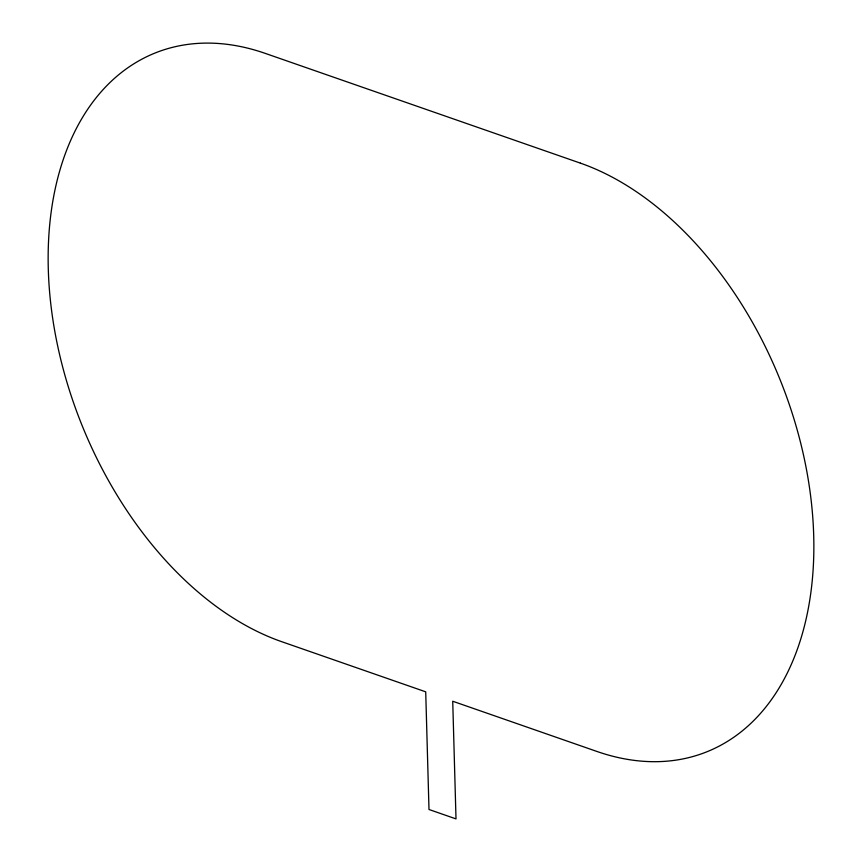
<?xml version="1.0" encoding="UTF-8"?>
<svg xmlns="http://www.w3.org/2000/svg" width="862" height="862" viewBox="0 0 862 862"><rect width="100%" height="100%" fill="white"/><g stroke="black" fill="none" stroke-linecap="round" stroke-linejoin="round"><path stroke-width="1.29" d="M580.363 163.123L265.205 53.369A317.367 206.621 68.1 0 0 48.294 269.116A317.367 206.621 68.1 0 0 281.637 641.662L425.709 691.83L428.996 809.493L456.009 818.9L452.722 701.237L596.795 751.416A317.367 206.621 68.1 0 0 813.706 535.668A317.367 206.621 68.1 0 0 580.363 163.123"/></g></svg>
